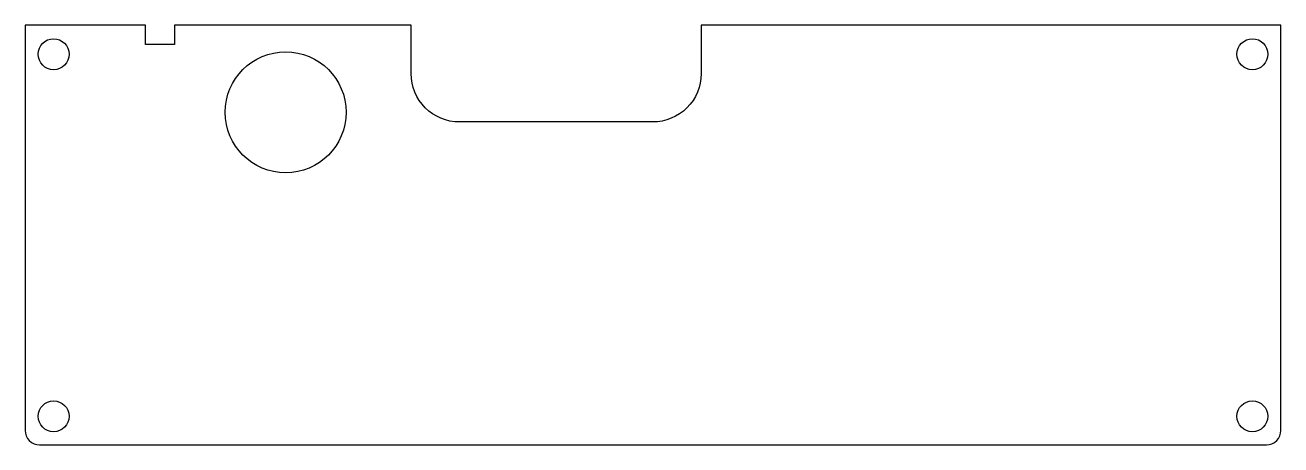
# Model space of a CAD drawing. Header units: millimetres. Extents: x -65 to 65, y -45 to -2.
import ezdxf

# ---------------------------------------------------------------- set-up
doc = ezdxf.new("R2010")
doc.units = ezdxf.units.MM
doc.layers.get('0').update_dxf_attribs({"linetype": 'CONTINUOUS'})

msp = doc.modelspace()

# ---------------------------------------------------------------- linework, layer by layer
msp.add_lwpolyline([(-52.5, -3.6), (-52.5, -1.6), (-64.95, -1.6), (-64.95, -43.46, 0.414214), (-63.46, -44.95), (63.46, -44.95, 0.414214), (64.95, -43.46), (64.95, -1.6), (4.98, -1.6), (4.98, -6.6, -0.414214), (-0.02, -11.6), (-20.02, -11.6, -0.414214), (-25.02, -6.6), (-25.02, -1.6), (-49.5, -1.6), (-49.5, -3.6)], format="xyb", close=True)
msp.add_circle((-38, -10.6), 6.25)
for centre, major_axis in [((-62, -4.6), (1.6, 0)), ((62, -4.6), (-1.6, 0)), ((-62, -42), (1.6, 0)), ((62, -42), (-1.6, 0))]:
    msp.add_ellipse(centre, major_axis=major_axis, ratio=1)

doc.saveas('drawing.dxf')
